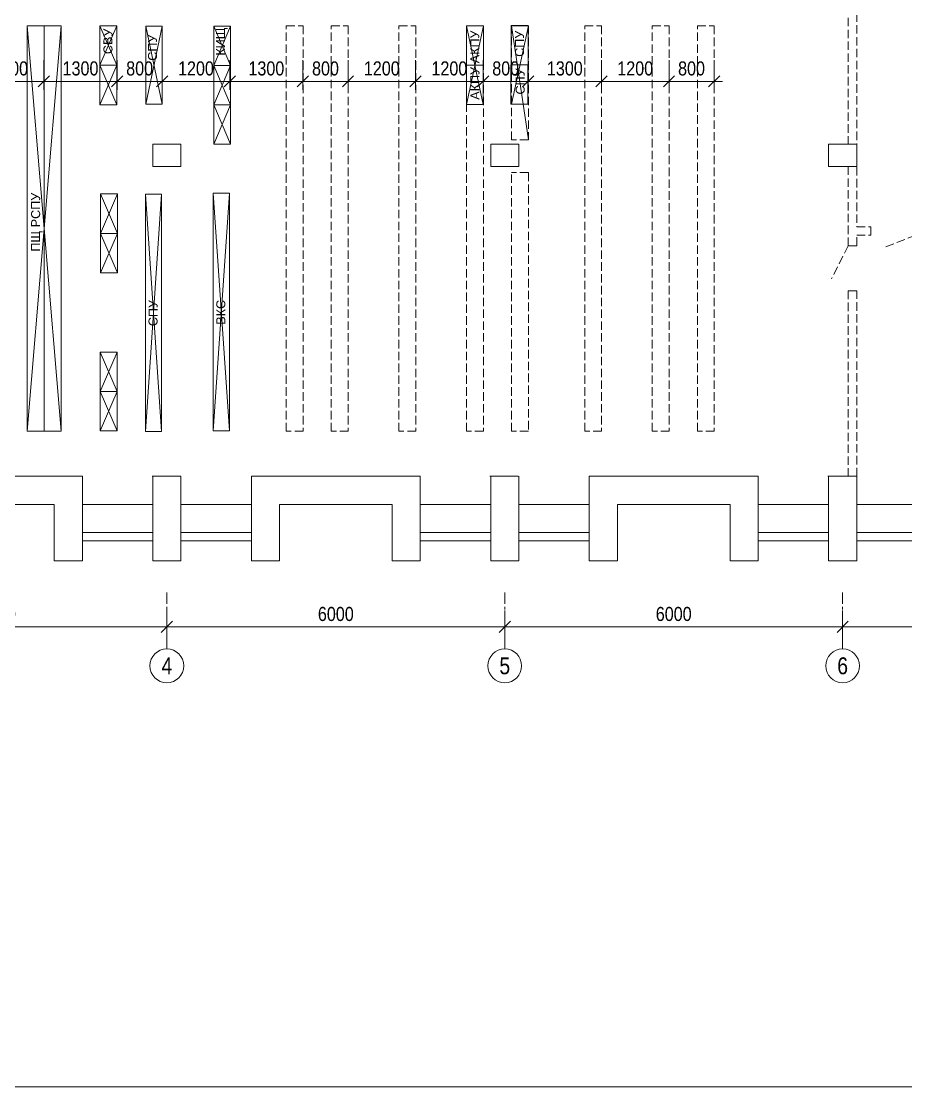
# Model space of a CAD drawing. Header units: millimetres. Extents: x 529148 to 753234, y -6155083 to -118574.
# Drawn here: x 658589 to 674293, y -178724 to -159804 of the extents above; entities that cross this region are included whole.
import ezdxf
from ezdxf.enums import TextEntityAlignment as Align

# ---------------------------------------------------------------- set-up
doc = ezdxf.new("R2010")
doc.units = ezdxf.units.MM
for name, pattern in [('GOST2.303 4', [7, 5, -2, 0]), ('ГОСТ 2.303 4', [7, 5, -2, 0]), ('осеваяX2', [4, 2.5, -0.5, 0.5, -0.5])]:
    doc.linetypes.add(name, pattern=pattern)
for name, color, linetype, lineweight in [('оборудование', 7, 'Continuous', 60), ('Размеры план', 5, 'Continuous', 5), ('Стены', 250, 'Continuous', 20)]:
    doc.layers.add(name, color=color, linetype=linetype, lineweight=lineweight)
doc.layers.add('Оси здания', color=6, linetype='Continuous')
doc.styles.add('17_Standard 2.5', font='ARIALN.TTF', dxfattribs={"height": 250})
doc.styles.add('Arial Cyr', font='arial.ttf')
doc.styles.get("Standard").update_dxf_attribs({"font": 'ARIALN.TTF', "height": 3})
doc.dimstyles.get("Standard").update_dxf_attribs({"dimtxt": 2.5, "dimasz": 2, "dimexe": 1.5, "dimexo": 3, "dimgap": 1, "dimtad": 1, "dimtoh": 1, "dimdec": 0, "dimrnd": 1, "dimzin": 0, "dimdsep": 46, "dimtxsty": '17_Standard 2.5', "dimblk": 'OBLIQUE', "dimcen": 2, "dimdle": 1.5, "dimclrd": 5, "dimclre": 5, "dimclrt": 5, "dimadec": 0, "dimazin": 0, "dimtfac": 1, "dimtdec": 0, "dimtofl": 0, "dimtmove": 0, "dimatfit": 3, "dimldrblk": 'OBLIQUE', "dimfxl": 1, "dimtolj": 1, "dimtzin": 0, "dimlwd": 5, "dimlwe": 5, "dimarcsym": 0})

# ---------------------------------------------------------------- blocks, each defined once
blk = doc.blocks.new('*U65')
at = {"layer": 'Оси здания', "linetype": 'осеваяX2', "lineweight": 5}
blk.add_line((0, -10), (0, 0), dxfattribs=at)
at = {"layer": 'Оси здания', "lineweight": 5}
blk.add_circle((0, -13), 3, dxfattribs=at)
at = {"layer": 'Оси здания', "linetype": 'ByBlock', "lineweight": 5}
blk.add_attdef('ОСЬ', text='', height=3, rotation=360, dxfattribs=at).set_placement((0, -13), align=Align.MIDDLE_CENTER)
blk = doc.blocks.new('_Oblique')
at = {"color": 0, "linetype": 'ByBlock', "lineweight": -2}
blk.add_line((-0.5, -0.5), (0.5, 0.5), dxfattribs=at)
blk = doc.blocks.new('*D438')
at = {"layer": 'Defpoints', "color": 0, "transparency": 16777216}
for p in [(655173.572558, -169966.313389), (661173.572558, -169983.192885), (661173.572558, -170558.000436)]:
    blk.add_point(p, dxfattribs=at)
at = {"layer": 'Стены', "color": 5, "linetype": 'Continuous', "lineweight": 5, "transparency": 16777216}
for p, q in [((655173.572558, -170266.313389), (655173.572558, -170708.000436)), ((661173.572558, -170283.192885), (661173.572558, -170708.000436)), ((655023.572558, -170558.000436), (661323.572558, -170558.000436))]:
    blk.add_line(p, q, dxfattribs=at)
at = {"layer": 'Стены', "color": 5, "lineweight": 5, "transparency": 16777216, "xscale": 200, "yscale": 200, "zscale": 200, "rotation": 180}
blk.add_blockref('_Oblique', (655173.572558, -170558.000436), dxfattribs=at)
at = {"layer": 'Стены', "color": 5, "lineweight": 5, "transparency": 16777216, "xscale": 200, "yscale": 200, "zscale": 200}
blk.add_blockref('_Oblique', (661173.572558, -170558.000436), dxfattribs=at)
at = {"layer": 'Стены', "color": 5, "linetype": 'Continuous', "lineweight": 20, "transparency": 16777216, "insert": (658173.572558, -170330.372808), "char_height": 250, "attachment_point": 5, "style": '17_Standard 2.5'}
blk.add_mtext('\\A1;6000', dxfattribs=at)
blk = doc.blocks.new('*D439')
at = {"layer": 'Defpoints', "color": 0, "transparency": 16777216}
for p in [(661173.572558, -169949.433894), (667173.572558, -169966.313389), (667173.572558, -170558.000436)]:
    blk.add_point(p, dxfattribs=at)
at = {"layer": 'Стены', "color": 5, "linetype": 'Continuous', "lineweight": 5, "transparency": 16777216}
for p, q in [((661173.572558, -170249.433894), (661173.572558, -170708.000436)), ((667173.572558, -170266.313389), (667173.572558, -170708.000436)), ((661023.572558, -170558.000436), (667323.572558, -170558.000436))]:
    blk.add_line(p, q, dxfattribs=at)
at = {"layer": 'Стены', "color": 5, "lineweight": 5, "transparency": 16777216, "xscale": 200, "yscale": 200, "zscale": 200, "rotation": 180}
blk.add_blockref('_Oblique', (661173.572558, -170558.000436), dxfattribs=at)
at = {"layer": 'Стены', "color": 5, "lineweight": 5, "transparency": 16777216, "xscale": 200, "yscale": 200, "zscale": 200}
blk.add_blockref('_Oblique', (667173.572558, -170558.000436), dxfattribs=at)
at = {"layer": 'Стены', "color": 5, "linetype": 'Continuous', "lineweight": 20, "transparency": 16777216, "insert": (664173.572558, -170330.372808), "char_height": 250, "attachment_point": 5, "style": '17_Standard 2.5'}
blk.add_mtext('\\A1;6000', dxfattribs=at)
blk = doc.blocks.new('*D440')
at = {"layer": 'Defpoints', "color": 0, "transparency": 16777216}
for p in [(667173.572558, -169966.313389), (673173.572558, -169983.192885), (673173.572558, -170558.000436)]:
    blk.add_point(p, dxfattribs=at)
at = {"layer": 'Стены', "color": 5, "linetype": 'Continuous', "lineweight": 5, "transparency": 16777216}
for p, q in [((667173.572558, -170266.313389), (667173.572558, -170708.000436)), ((673173.572558, -170283.192885), (673173.572558, -170708.000436)), ((667023.572558, -170558.000436), (673323.572558, -170558.000436))]:
    blk.add_line(p, q, dxfattribs=at)
at = {"layer": 'Стены', "color": 5, "lineweight": 5, "transparency": 16777216, "xscale": 200, "yscale": 200, "zscale": 200, "rotation": 180}
blk.add_blockref('_Oblique', (667173.572558, -170558.000436), dxfattribs=at)
at = {"layer": 'Стены', "color": 5, "lineweight": 5, "transparency": 16777216, "xscale": 200, "yscale": 200, "zscale": 200}
blk.add_blockref('_Oblique', (673173.572558, -170558.000436), dxfattribs=at)
at = {"layer": 'Стены', "color": 5, "linetype": 'Continuous', "lineweight": 20, "transparency": 16777216, "insert": (670173.572558, -170330.372808), "char_height": 250, "attachment_point": 5, "style": '17_Standard 2.5'}
blk.add_mtext('\\A1;6000', dxfattribs=at)
blk = doc.blocks.new('*D441')
at = {"layer": 'Defpoints', "color": 0, "transparency": 16777216}
for p in [(673173.572558, -169966.313389), (679173.572558, -169983.192885), (679173.572558, -170558.000436)]:
    blk.add_point(p, dxfattribs=at)
at = {"layer": 'Стены', "color": 5, "linetype": 'Continuous', "lineweight": 5, "transparency": 16777216}
for p, q in [((673173.572558, -170266.313389), (673173.572558, -170708.000436)), ((679173.572558, -170283.192885), (679173.572558, -170708.000436)), ((673023.572558, -170558.000436), (679323.572558, -170558.000436))]:
    blk.add_line(p, q, dxfattribs=at)
at = {"layer": 'Стены', "color": 5, "lineweight": 5, "transparency": 16777216, "xscale": 200, "yscale": 200, "zscale": 200, "rotation": 180}
blk.add_blockref('_Oblique', (673173.572558, -170558.000436), dxfattribs=at)
at = {"layer": 'Стены', "color": 5, "lineweight": 5, "transparency": 16777216, "xscale": 200, "yscale": 200, "zscale": 200}
blk.add_blockref('_Oblique', (679173.572558, -170558.000436), dxfattribs=at)
at = {"layer": 'Стены', "color": 5, "linetype": 'Continuous', "lineweight": 20, "transparency": 16777216, "insert": (676173.572558, -170330.372808), "char_height": 250, "attachment_point": 5, "style": '17_Standard 2.5'}
blk.add_mtext('\\A1;6000', dxfattribs=at)
blk = doc.blocks.new('*D474')
at = {"layer": 'Defpoints', "color": 0, "linetype": 'Continuous', "lineweight": 20, "transparency": 16777216}
for p in [(660290, -160193), (661090, -160193), (661090, -160870)]:
    blk.add_point(p, dxfattribs=at)
at = {"layer": 'Стены', "color": 5, "linetype": 'Continuous', "lineweight": 5, "transparency": 16777216}
for p, q in [((660290, -160493), (660290, -161020)), ((661090, -160493), (661090, -161020)), ((660140, -160870), (661240, -160870))]:
    blk.add_line(p, q, dxfattribs=at)
at = {"layer": 'Стены', "color": 5, "linetype": 'Continuous', "lineweight": 5, "transparency": 16777216, "xscale": 200, "yscale": 200, "zscale": 200, "rotation": 180}
blk.add_blockref('_Oblique', (660290, -160870), dxfattribs=at)
at = {"layer": 'Стены', "color": 5, "linetype": 'Continuous', "lineweight": 5, "transparency": 16777216, "xscale": 200, "yscale": 200, "zscale": 200}
blk.add_blockref('_Oblique', (661090, -160870), dxfattribs=at)
at = {"layer": 'Стены', "color": 5, "linetype": 'Continuous', "lineweight": 20, "transparency": 16777216, "insert": (660690, -160642), "char_height": 250, "attachment_point": 5, "style": '17_Standard 2.5'}
blk.add_mtext('\\A1;800', dxfattribs=at)
blk = doc.blocks.new('*D475')
at = {"layer": 'Defpoints', "color": 0, "linetype": 'Continuous', "lineweight": 20, "transparency": 16777216}
for p in [(661090, -160193), (662290, -160193), (662290, -160870)]:
    blk.add_point(p, dxfattribs=at)
at = {"layer": 'Стены', "color": 5, "linetype": 'Continuous', "lineweight": 5, "transparency": 16777216}
for p, q in [((661090, -160493), (661090, -161020)), ((662290, -160493), (662290, -161020)), ((660940, -160870), (662440, -160870))]:
    blk.add_line(p, q, dxfattribs=at)
at = {"layer": 'Стены', "color": 5, "linetype": 'Continuous', "lineweight": 5, "transparency": 16777216, "xscale": 200, "yscale": 200, "zscale": 200, "rotation": 180}
blk.add_blockref('_Oblique', (661090, -160870), dxfattribs=at)
at = {"layer": 'Стены', "color": 5, "linetype": 'Continuous', "lineweight": 5, "transparency": 16777216, "xscale": 200, "yscale": 200, "zscale": 200}
blk.add_blockref('_Oblique', (662290, -160870), dxfattribs=at)
at = {"layer": 'Стены', "color": 5, "linetype": 'Continuous', "lineweight": 20, "transparency": 16777216, "insert": (661690, -160642), "char_height": 250, "attachment_point": 5, "style": '17_Standard 2.5'}
blk.add_mtext('\\A1;1200', dxfattribs=at)
blk = doc.blocks.new('*D476')
at = {"layer": 'Defpoints', "color": 0, "linetype": 'Continuous', "lineweight": 20, "transparency": 16777216}
for p in [(665590, -160193), (666790, -160193), (666790, -160870)]:
    blk.add_point(p, dxfattribs=at)
at = {"layer": 'Стены', "color": 5, "linetype": 'Continuous', "lineweight": 5, "transparency": 16777216}
for p, q in [((665590, -160493), (665590, -161020)), ((666790, -160493), (666790, -161020)), ((665440, -160870), (666940, -160870))]:
    blk.add_line(p, q, dxfattribs=at)
at = {"layer": 'Стены', "color": 5, "linetype": 'Continuous', "lineweight": 5, "transparency": 16777216, "xscale": 200, "yscale": 200, "zscale": 200, "rotation": 180}
blk.add_blockref('_Oblique', (665590, -160870), dxfattribs=at)
at = {"layer": 'Стены', "color": 5, "linetype": 'Continuous', "lineweight": 5, "transparency": 16777216, "xscale": 200, "yscale": 200, "zscale": 200}
blk.add_blockref('_Oblique', (666790, -160870), dxfattribs=at)
at = {"layer": 'Стены', "color": 5, "linetype": 'Continuous', "lineweight": 20, "transparency": 16777216, "insert": (666190, -160642), "char_height": 250, "attachment_point": 5, "style": '17_Standard 2.5'}
blk.add_mtext('\\A1;1200', dxfattribs=at)
blk = doc.blocks.new('*D477')
at = {"layer": 'Defpoints', "color": 0, "linetype": 'Continuous', "lineweight": 20, "transparency": 16777216}
for p in [(664390, -160193), (665590, -160193), (665590, -160870)]:
    blk.add_point(p, dxfattribs=at)
at = {"layer": 'Стены', "color": 5, "linetype": 'Continuous', "lineweight": 5, "transparency": 16777216}
for p, q in [((664390, -160493), (664390, -161020)), ((665590, -160493), (665590, -161020)), ((664240, -160870), (665740, -160870))]:
    blk.add_line(p, q, dxfattribs=at)
at = {"layer": 'Стены', "color": 5, "linetype": 'Continuous', "lineweight": 5, "transparency": 16777216, "xscale": 200, "yscale": 200, "zscale": 200, "rotation": 180}
blk.add_blockref('_Oblique', (664390, -160870), dxfattribs=at)
at = {"layer": 'Стены', "color": 5, "linetype": 'Continuous', "lineweight": 5, "transparency": 16777216, "xscale": 200, "yscale": 200, "zscale": 200}
blk.add_blockref('_Oblique', (665590, -160870), dxfattribs=at)
at = {"layer": 'Стены', "color": 5, "linetype": 'Continuous', "lineweight": 20, "transparency": 16777216, "insert": (664990, -160642), "char_height": 250, "attachment_point": 5, "style": '17_Standard 2.5'}
blk.add_mtext('\\A1;1200', dxfattribs=at)
blk = doc.blocks.new('*D478')
at = {"layer": 'Defpoints', "color": 0, "linetype": 'Continuous', "lineweight": 20, "transparency": 16777216}
for p in [(663590, -160193), (664390, -160193), (664390, -160870)]:
    blk.add_point(p, dxfattribs=at)
at = {"layer": 'Стены', "color": 5, "linetype": 'Continuous', "lineweight": 5, "transparency": 16777216}
for p, q in [((663590, -160493), (663590, -161020)), ((664390, -160493), (664390, -161020)), ((663440, -160870), (664540, -160870))]:
    blk.add_line(p, q, dxfattribs=at)
at = {"layer": 'Стены', "color": 5, "linetype": 'Continuous', "lineweight": 5, "transparency": 16777216, "xscale": 200, "yscale": 200, "zscale": 200, "rotation": 180}
blk.add_blockref('_Oblique', (663590, -160870), dxfattribs=at)
at = {"layer": 'Стены', "color": 5, "linetype": 'Continuous', "lineweight": 5, "transparency": 16777216, "xscale": 200, "yscale": 200, "zscale": 200}
blk.add_blockref('_Oblique', (664390, -160870), dxfattribs=at)
at = {"layer": 'Стены', "color": 5, "linetype": 'Continuous', "lineweight": 20, "transparency": 16777216, "insert": (663990, -160642), "char_height": 250, "attachment_point": 5, "style": '17_Standard 2.5'}
blk.add_mtext('\\A1;800', dxfattribs=at)
blk = doc.blocks.new('*D479')
at = {"layer": 'Defpoints', "color": 0, "linetype": 'Continuous', "lineweight": 20, "transparency": 16777216}
for p in [(662290, -160193), (663590, -160193), (663590, -160870)]:
    blk.add_point(p, dxfattribs=at)
at = {"layer": 'Стены', "color": 5, "linetype": 'Continuous', "lineweight": 5, "transparency": 16777216}
for p, q in [((662290, -160493), (662290, -161020)), ((663590, -160493), (663590, -161020)), ((662140, -160870), (663740, -160870))]:
    blk.add_line(p, q, dxfattribs=at)
at = {"layer": 'Стены', "color": 5, "linetype": 'Continuous', "lineweight": 5, "transparency": 16777216, "xscale": 200, "yscale": 200, "zscale": 200, "rotation": 180}
blk.add_blockref('_Oblique', (662290, -160870), dxfattribs=at)
at = {"layer": 'Стены', "color": 5, "linetype": 'Continuous', "lineweight": 5, "transparency": 16777216, "xscale": 200, "yscale": 200, "zscale": 200}
blk.add_blockref('_Oblique', (663590, -160870), dxfattribs=at)
at = {"layer": 'Стены', "color": 5, "linetype": 'Continuous', "lineweight": 20, "transparency": 16777216, "insert": (662940, -160642), "char_height": 250, "attachment_point": 5, "style": '17_Standard 2.5'}
blk.add_mtext('\\A1;1300', dxfattribs=at)
blk = doc.blocks.new('*D480')
at = {"layer": 'Defpoints', "color": 0, "linetype": 'Continuous', "lineweight": 20, "transparency": 16777216}
for p in [(666790, -160193), (667590, -160193), (667590, -160870)]:
    blk.add_point(p, dxfattribs=at)
at = {"layer": 'Стены', "color": 5, "linetype": 'Continuous', "lineweight": 5, "transparency": 16777216}
for p, q in [((666790, -160493), (666790, -161020)), ((667590, -160493), (667590, -161020)), ((666640, -160870), (667740, -160870))]:
    blk.add_line(p, q, dxfattribs=at)
at = {"layer": 'Стены', "color": 5, "linetype": 'Continuous', "lineweight": 5, "transparency": 16777216, "xscale": 200, "yscale": 200, "zscale": 200, "rotation": 180}
blk.add_blockref('_Oblique', (666790, -160870), dxfattribs=at)
at = {"layer": 'Стены', "color": 5, "linetype": 'Continuous', "lineweight": 5, "transparency": 16777216, "xscale": 200, "yscale": 200, "zscale": 200}
blk.add_blockref('_Oblique', (667590, -160870), dxfattribs=at)
at = {"layer": 'Стены', "color": 5, "linetype": 'Continuous', "lineweight": 20, "transparency": 16777216, "insert": (667190, -160642), "char_height": 250, "attachment_point": 5, "style": '17_Standard 2.5'}
blk.add_mtext('\\A1;800', dxfattribs=at)
blk = doc.blocks.new('*D481')
at = {"layer": 'Defpoints', "color": 0, "linetype": 'Continuous', "lineweight": 20, "transparency": 16777216}
for p in [(668890, -160193), (670090, -160193), (670090, -160870)]:
    blk.add_point(p, dxfattribs=at)
at = {"layer": 'Стены', "color": 5, "linetype": 'Continuous', "lineweight": 5, "transparency": 16777216}
for p, q in [((668890, -160493), (668890, -161020)), ((670090, -160493), (670090, -161020)), ((668740, -160870), (670240, -160870))]:
    blk.add_line(p, q, dxfattribs=at)
at = {"layer": 'Стены', "color": 5, "linetype": 'Continuous', "lineweight": 5, "transparency": 16777216, "xscale": 200, "yscale": 200, "zscale": 200, "rotation": 180}
blk.add_blockref('_Oblique', (668890, -160870), dxfattribs=at)
at = {"layer": 'Стены', "color": 5, "linetype": 'Continuous', "lineweight": 5, "transparency": 16777216, "xscale": 200, "yscale": 200, "zscale": 200}
blk.add_blockref('_Oblique', (670090, -160870), dxfattribs=at)
at = {"layer": 'Стены', "color": 5, "linetype": 'Continuous', "lineweight": 20, "transparency": 16777216, "insert": (669490, -160642), "char_height": 250, "attachment_point": 5, "style": '17_Standard 2.5'}
blk.add_mtext('\\A1;1200', dxfattribs=at)
blk = doc.blocks.new('*D482')
at = {"layer": 'Defpoints', "color": 0, "linetype": 'Continuous', "lineweight": 20, "transparency": 16777216}
for p in [(670090, -160193), (670890, -160193), (670890, -160870)]:
    blk.add_point(p, dxfattribs=at)
at = {"layer": 'Стены', "color": 5, "linetype": 'Continuous', "lineweight": 5, "transparency": 16777216}
for p, q in [((670090, -160493), (670090, -161020)), ((670890, -160493), (670890, -161020)), ((669940, -160870), (671040, -160870))]:
    blk.add_line(p, q, dxfattribs=at)
at = {"layer": 'Стены', "color": 5, "linetype": 'Continuous', "lineweight": 5, "transparency": 16777216, "xscale": 200, "yscale": 200, "zscale": 200, "rotation": 180}
blk.add_blockref('_Oblique', (670090, -160870), dxfattribs=at)
at = {"layer": 'Стены', "color": 5, "linetype": 'Continuous', "lineweight": 5, "transparency": 16777216, "xscale": 200, "yscale": 200, "zscale": 200}
blk.add_blockref('_Oblique', (670890, -160870), dxfattribs=at)
at = {"layer": 'Стены', "color": 5, "linetype": 'Continuous', "lineweight": 20, "transparency": 16777216, "insert": (670490, -160642), "char_height": 250, "attachment_point": 5, "style": '17_Standard 2.5'}
blk.add_mtext('\\A1;800', dxfattribs=at)
blk = doc.blocks.new('*D483')
at = {"layer": 'Defpoints', "color": 0, "linetype": 'Continuous', "lineweight": 20, "transparency": 16777216}
for p in [(667590, -160193), (668890, -160193), (668890, -160870)]:
    blk.add_point(p, dxfattribs=at)
at = {"layer": 'Стены', "color": 5, "linetype": 'Continuous', "lineweight": 5, "transparency": 16777216}
for p, q in [((667590, -160493), (667590, -161020)), ((668890, -160493), (668890, -161020)), ((667440, -160870), (669040, -160870))]:
    blk.add_line(p, q, dxfattribs=at)
at = {"layer": 'Стены', "color": 5, "linetype": 'Continuous', "lineweight": 5, "transparency": 16777216, "xscale": 200, "yscale": 200, "zscale": 200, "rotation": 180}
blk.add_blockref('_Oblique', (667590, -160870), dxfattribs=at)
at = {"layer": 'Стены', "color": 5, "linetype": 'Continuous', "lineweight": 5, "transparency": 16777216, "xscale": 200, "yscale": 200, "zscale": 200}
blk.add_blockref('_Oblique', (668890, -160870), dxfattribs=at)
at = {"layer": 'Стены', "color": 5, "linetype": 'Continuous', "lineweight": 20, "transparency": 16777216, "insert": (668240, -160642), "char_height": 250, "attachment_point": 5, "style": '17_Standard 2.5'}
blk.add_mtext('\\A1;1300', dxfattribs=at)
blk = doc.blocks.new('*D485')
at = {"layer": 'Defpoints', "color": 0, "linetype": 'Continuous', "lineweight": 20, "transparency": 16777216}
for p in [(657790, -160193), (658990, -160193), (658990, -160870)]:
    blk.add_point(p, dxfattribs=at)
at = {"layer": 'Стены', "color": 5, "linetype": 'Continuous', "lineweight": 5, "transparency": 16777216}
for p, q in [((657790, -160493), (657790, -161020)), ((658990, -160493), (658990, -161020)), ((657640, -160870), (659140, -160870))]:
    blk.add_line(p, q, dxfattribs=at)
at = {"layer": 'Стены', "color": 5, "linetype": 'Continuous', "lineweight": 5, "transparency": 16777216, "xscale": 200, "yscale": 200, "zscale": 200, "rotation": 180}
blk.add_blockref('_Oblique', (657790, -160870), dxfattribs=at)
at = {"layer": 'Стены', "color": 5, "linetype": 'Continuous', "lineweight": 5, "transparency": 16777216, "xscale": 200, "yscale": 200, "zscale": 200}
blk.add_blockref('_Oblique', (658990, -160870), dxfattribs=at)
at = {"layer": 'Стены', "color": 5, "linetype": 'Continuous', "lineweight": 20, "transparency": 16777216, "insert": (658390, -160642), "char_height": 250, "attachment_point": 5, "style": '17_Standard 2.5'}
blk.add_mtext('\\A1;1200', dxfattribs=at)
blk = doc.blocks.new('*D486')
at = {"layer": 'Defpoints', "color": 0, "linetype": 'Continuous', "lineweight": 20, "transparency": 16777216}
for p in [(658990, -160193), (660290, -160193), (660290, -160870)]:
    blk.add_point(p, dxfattribs=at)
at = {"layer": 'Стены', "color": 5, "linetype": 'Continuous', "lineweight": 5, "transparency": 16777216}
for p, q in [((658990, -160493), (658990, -161020)), ((660290, -160493), (660290, -161020)), ((658840, -160870), (660440, -160870))]:
    blk.add_line(p, q, dxfattribs=at)
at = {"layer": 'Стены', "color": 5, "linetype": 'Continuous', "lineweight": 5, "transparency": 16777216, "xscale": 200, "yscale": 200, "zscale": 200, "rotation": 180}
blk.add_blockref('_Oblique', (658990, -160870), dxfattribs=at)
at = {"layer": 'Стены', "color": 5, "linetype": 'Continuous', "lineweight": 5, "transparency": 16777216, "xscale": 200, "yscale": 200, "zscale": 200}
blk.add_blockref('_Oblique', (660290, -160870), dxfattribs=at)
at = {"layer": 'Стены', "color": 5, "linetype": 'Continuous', "lineweight": 20, "transparency": 16777216, "insert": (659640, -160642), "char_height": 250, "attachment_point": 5, "style": '17_Standard 2.5'}
blk.add_mtext('\\A1;1300', dxfattribs=at)

msp = doc.modelspace()

# ---------------------------------------------------------------- linework, layer by layer
at = {"layer": 'оборудование', "linetype": 'Continuous', "lineweight": 20}
for p, q in [((667586.8, -159875.5), (667586.8, -160575.5)), ((658693.6, -167082.6), (659293.6, -159882.6)), ((659293.6, -159882.6), (658693.6, -159882.6)), ((658693.6, -159882.6), (659293.6, -167082.6)), ((660284.1, -159885.2), (659984.1, -159885.2)), ((659984.1, -159885.2), (660284.1, -160584.7)), ((659984.6, -160584.7), (660284.1, -159885.2)), ((660284.1, -159885.2), (660284.1, -160585.2)), ((660801.7, -161275.1), (661090.3, -159890.9)), ((661090.3, -159890.9), (660801.7, -159890.9)), ((660801.7, -159890.9), (661090.3, -161275.1)), ((662005.3, -159887.4), (662305.3, -160586.9)), ((662005.8, -160586.9), (662305.3, -159887.4)), ((662305.3, -159887.4), (662305.3, -160587.4)), ((666493.6, -161280.9), (666793.6, -159882.6)), ((666793.6, -159882.6), (666493.6, -159882.6)), ((666493.6, -159882.6), (666791.3, -161280.9)), ((666794.7, -159881.7), (666794.7, -160581.7)), ((667293.6, -161274.6), (667593.6, -159882.6)), ((667593.6, -159882.6), (667293.6, -159882.6)), ((667293.6, -159882.6), (667593.6, -161908.7)), ((659984.6, -161284.7), (660284.6, -160584.7)), ((660284.6, -161284.7), (659984.6, -160584.7)), ((660284.6, -160584.7), (660284.6, -161284.7)), ((662005.8, -161286.9), (662305.8, -160586.9)), ((662305.8, -161286.9), (662005.8, -160586.9)), ((662305.3, -160586.9), (662005.8, -160586.9)), ((662305.8, -160586.9), (662305.8, -161286.9)), ((666791.3, -160580.9), (666791.3, -161280.9)), ((667583.4, -160574.6), (667583.4, -161274.6)), ((662006, -161986.8), (662306, -161286.8)), ((662306, -161986.8), (662006, -161286.8)), ((662306, -161286.8), (662306, -161986.8)), ((659995, -163569.7), (660295, -162869.7)), ((660295, -163569.7), (659995, -162869.7)), ((660295, -162869.7), (660295, -163569.7)), ((660792.1, -167090.4), (661080.6, -162870.7)), ((661080.6, -162870.7), (660792.1, -162870.7)), ((660792.1, -162870.7), (661080.6, -167090.4)), ((661995.4, -167076.2), (662284, -162856.5)), ((662284, -162856.5), (661995.4, -162856.5)), ((661995.4, -162856.5), (662284, -167076.2)), ((659995.5, -164269.1), (660295.5, -163569.1)), ((660295.5, -164269.1), (659995.5, -163569.1)), ((660295.5, -163569.1), (660295.5, -164269.1)), ((659989, -166378), (660289, -165678)), ((660289, -166378), (659989, -165678)), ((660289, -165678), (660289, -166378)), ((659989.5, -167077.5), (660289.5, -166377.5)), ((660289.5, -167077.5), (659989.5, -166377.5)), ((660289.5, -166377.5), (660289.5, -167077.5))]:
    msp.add_line(p, q, dxfattribs=at)
at = {"layer": 'оборудование', "color": 0, "linetype": 'Continuous', "lineweight": 20}
msp.add_lwpolyline([(578214.7, -118573.5), (753234.4, -118573.5), (753234.4, -178723.9), (578214.7, -178723.9)], close=True, dxfattribs=at)
at = {"layer": 'оборудование', "linetype": 'Continuous', "lineweight": 20}
for points in [[(658693.6, -159882.6), (658993.6, -159882.6), (658993.6, -167082.6), (658693.6, -167082.6)], [(658993.6, -159882.6), (659293.6, -159882.6), (659293.6, -167082.6), (658993.6, -167082.6)], [(661090.3, -159890.9), (660801.7, -159890.9), (660801.7, -161275.1), (661090.3, -161275.1)], [(661080.6, -167090.4), (660792.1, -167090.4), (660792.1, -162870.7), (661080.6, -162870.7)], [(662284, -167076.2), (661995.4, -167076.2), (661995.4, -162856.5), (662284, -162856.5)]]:
    msp.add_lwpolyline(points, close=True, dxfattribs=at)
at = {"layer": 'Размеры план', "color": 0, "linetype": 'ГОСТ 2.303 4', "lineweight": 20, "ltscale": 30}
for p, q in [((673423.6, -153152.6), (673423.6, -163452.6)), ((673273.6, -156382.6), (673273.6, -161982.6)), ((673273.6, -162382.6), (673273.6, -163789.7)), ((673423.6, -163452.6), (673672.6, -163452.6)), ((673672.6, -163452.6), (673672.6, -163602.6)), ((673423.6, -163602.6), (673672.6, -163602.6)), ((673423.6, -163789.7), (673423.6, -163602.6)), ((674472.6, -163602.6), (673910.3, -163823.6)), ((673273.6, -163789.7), (672976, -164379.3)), ((673423.6, -163789.7), (673273.6, -163789.7)), ((673423.6, -164589.7), (673273.6, -164589.7)), ((673273.6, -164589.7), (673273.6, -167882.6)), ((673423.6, -167882.6), (673423.6, -164589.7))]:
    msp.add_line(p, q, dxfattribs=at)
at = {"layer": 'Размеры план', "color": 0, "linetype": 'Continuous', "lineweight": 20}
for p, q in [((667586.8, -159875.5), (667286.8, -159875.5)), ((667286.8, -160575.5), (667286.8, -159875.5)), ((667586.8, -160575.5), (667586.8, -159875.5)), ((660284.1, -159885.2), (659984.1, -159885.2)), ((659984.1, -160585.2), (659984.1, -159885.2)), ((660284.1, -160585.2), (660284.1, -159885.2)), ((662305.3, -159887.4), (662005.3, -159887.4)), ((662005.3, -160587.4), (662005.3, -159887.4)), ((662305.3, -160587.4), (662305.3, -159887.4)), ((666794.7, -159881.7), (666494.7, -159881.7)), ((666494.7, -160581.7), (666494.7, -159881.7)), ((666794.7, -160581.7), (666794.7, -159881.7)), ((660284.6, -160584.7), (659984.6, -160584.7)), ((659984.6, -161284.7), (659984.6, -160584.7)), ((660284.6, -161284.7), (660284.6, -160584.7)), ((662305.8, -160586.9), (662005.8, -160586.9)), ((662005.8, -161286.9), (662005.8, -160586.9)), ((662305.8, -161286.9), (662305.8, -160586.9)), ((666791.3, -160580.9), (666491.3, -160580.9)), ((666491.3, -161280.9), (666491.3, -160580.9)), ((666794.7, -160581.7), (666494.7, -160581.7)), ((666791.3, -161280.9), (666791.3, -160580.9)), ((667583.4, -160574.6), (667283.4, -160574.6)), ((667283.4, -161274.6), (667283.4, -160574.6)), ((667586.8, -160575.5), (667286.8, -160575.5)), ((667583.4, -161274.6), (667583.4, -160574.6)), ((660284.6, -161284.7), (659984.6, -161284.7)), ((662305.8, -161286.9), (662005.8, -161286.9)), ((662306, -161286.8), (662006, -161286.8)), ((662006, -161986.8), (662006, -161286.8)), ((662306, -161986.8), (662306, -161286.8)), ((666791.3, -161280.9), (666491.3, -161280.9)), ((667583.4, -161274.6), (667283.4, -161274.6)), ((662306, -161986.8), (662006, -161986.8)), ((660295, -162869.7), (659995, -162869.7)), ((659995, -163569.7), (659995, -162869.7)), ((660295, -163569.7), (660295, -162869.7)), ((660295.5, -163569.1), (659995.5, -163569.1)), ((659995.5, -164269.1), (659995.5, -163569.1)), ((660295.5, -164269.1), (660295.5, -163569.1)), ((660295.5, -164269.1), (659995.5, -164269.1)), ((660289, -165678), (659989, -165678)), ((659989, -166378), (659989, -165678)), ((660289, -166378), (660289, -165678)), ((660289.5, -166377.5), (659989.5, -166377.5)), ((659989.5, -167077.5), (659989.5, -166377.5)), ((660289.5, -167077.5), (660289.5, -166377.5)), ((660289.5, -167077.5), (659989.5, -167077.5))]:
    msp.add_line(p, q, dxfattribs=at)
at = {"layer": 'Размеры план', "color": 0, "linetype": 'GOST2.303 4', "lineweight": 20, "ltscale": 30}
for p, q in [((667593.6, -161908.7), (667293.6, -161908.7)), ((667593.6, -162489.9), (667293.6, -162489.9))]:
    msp.add_line(p, q, dxfattribs=at)
for points in [[(663293.6, -159882.6), (663593.6, -159882.6), (663593.6, -167082.6), (663293.6, -167082.6)], [(664093.6, -159882.6), (664393.6, -159882.6), (664393.6, -167082.6), (664093.6, -167082.6)], [(665293.6, -159882.6), (665593.6, -159882.6), (665593.6, -167082.6), (665293.6, -167082.6)], [(666493.6, -159882.6), (666793.6, -159882.6), (666793.6, -167082.6), (666493.6, -167082.6)], [(668593.6, -159882.6), (668893.6, -159882.6), (668893.6, -167082.6), (668593.6, -167082.6)], [(669793.6, -159882.6), (670093.6, -159882.6), (670093.6, -167082.6), (669793.6, -167082.6)]]:
    msp.add_lwpolyline(points, close=True, dxfattribs=at)
for points in [[(667293.6, -161908.7), (667293.6, -159882.6), (667593.6, -159882.6), (667593.6, -161908.7)], [(667593.6, -162489.9), (667593.6, -167082.6), (667293.6, -167082.6), (667293.6, -162489.9)]]:
    msp.add_lwpolyline(points, dxfattribs=at)
at = {"layer": 'Размеры план', "color": 0, "linetype": 'ГОСТ 2.303 4', "lineweight": 20, "ltscale": 30}
msp.add_lwpolyline([(670593.6, -159882.6), (670893.6, -159882.6), (670893.6, -167082.6), (670593.6, -167082.6)], close=True, dxfattribs=at)
at = {"layer": 'Стены', "color": 0, "linetype": 'Continuous', "lineweight": 20, "ltscale": 100}
for p, q in [((661423.6, -161982.6), (660923.6, -161982.6)), ((660923.6, -162382.6), (660923.6, -161982.6)), ((661423.6, -162382.6), (661423.6, -161982.6)), ((666923.6, -162382.6), (666923.6, -161982.6)), ((667423.6, -161982.6), (666923.6, -161982.6)), ((667423.6, -162382.6), (667423.6, -161982.6)), ((673423.6, -161982.6), (672923.6, -161982.6)), ((672923.6, -162382.6), (672923.6, -161982.6)), ((673423.6, -162382.6), (673423.6, -161982.6)), ((661423.6, -162382.6), (660923.6, -162382.6)), ((667423.6, -162382.6), (666923.6, -162382.6)), ((673423.6, -162382.6), (672923.6, -162382.6)), ((656673.6, -167882.6), (659673.6, -167882.6)), ((659673.6, -167882.6), (659673.6, -169382.6)), ((660910.6, -167882.6), (661410.6, -167882.6)), ((660923.6, -169382.6), (660923.6, -167882.6)), ((660923.6, -167882.6), (661423.6, -167882.6)), ((660923.6, -169382.6), (660923.6, -167882.6)), ((661423.6, -167882.6), (661423.6, -169382.6)), ((662673.6, -169382.6), (662673.6, -167882.6)), ((662673.6, -167882.6), (665673.6, -167882.6)), ((665673.6, -167882.6), (665673.6, -169382.6)), ((666910.6, -167882.6), (667410.6, -167882.6)), ((666923.6, -169382.6), (666923.6, -167882.6)), ((667423.6, -167882.6), (667423.6, -169382.6)), ((668673.6, -169382.6), (668673.6, -167882.6)), ((668673.6, -167882.6), (671673.6, -167882.6)), ((671673.6, -167882.6), (671673.6, -169382.6)), ((672910.6, -167882.6), (673410.6, -167882.6)), ((672923.6, -169382.6), (672923.6, -167882.6)), ((673423.6, -167882.6), (673423.6, -169382.6)), ((659173.6, -168382.6), (657173.6, -168382.6)), ((659173.6, -169382.6), (659173.6, -168382.6)), ((660923.6, -168382.6), (659673.6, -168382.6)), ((662673.6, -168382.6), (661423.6, -168382.6)), ((665173.6, -168382.6), (663173.6, -168382.6)), ((663173.6, -168382.6), (663173.6, -169382.6)), ((664223.6, -168382.6), (663173.6, -168382.6)), ((665173.6, -169382.6), (665173.6, -168382.6)), ((666923.6, -168382.6), (665673.6, -168382.6)), ((668673.6, -168382.6), (667423.6, -168382.6)), ((671173.6, -168382.6), (669173.6, -168382.6)), ((669173.6, -168382.6), (669173.6, -169382.6)), ((670223.6, -168382.6), (669173.6, -168382.6)), ((671173.6, -169382.6), (671173.6, -168382.6)), ((672923.6, -168382.6), (671673.6, -168382.6)), ((674673.6, -168382.6), (673423.6, -168382.6)), ((660923.6, -168882.6), (659673.6, -168882.6)), ((662673.6, -168882.6), (661423.6, -168882.6)), ((666923.6, -168882.6), (665673.6, -168882.6)), ((668673.6, -168882.6), (667423.6, -168882.6)), ((672923.6, -168882.6), (671673.6, -168882.6)), ((674673.6, -168882.6), (673423.6, -168882.6)), ((660923.6, -169032.6), (659673.6, -169032.6)), ((662673.6, -169032.6), (661423.6, -169032.6)), ((666923.6, -169032.6), (665673.6, -169032.6)), ((668673.6, -169032.6), (667423.6, -169032.6)), ((672923.6, -169032.6), (671673.6, -169032.6)), ((674673.6, -169032.6), (673423.6, -169032.6)), ((659673.6, -169382.6), (659173.6, -169382.6)), ((661423.6, -169382.6), (660923.6, -169382.6)), ((661423.6, -169382.6), (660923.6, -169382.6)), ((663173.6, -169382.6), (662673.6, -169382.6)), ((665673.6, -169382.6), (665173.6, -169382.6)), ((667423.6, -169382.6), (666923.6, -169382.6)), ((669173.6, -169382.6), (668673.6, -169382.6)), ((671673.6, -169382.6), (671173.6, -169382.6)), ((673423.6, -169382.6), (672923.6, -169382.6))]:
    msp.add_line(p, q, dxfattribs=at)

# ---------------------------------------------------------------- block references
at = {"layer": 'Размеры план', "linetype": 'ByBlock', "lineweight": 5, "xscale": 100, "yscale": 100, "zscale": 100}
for p, values in [((661173.6, -169949.4), {'ОСЬ': '4'}), ((667173.6, -169949.4), {'ОСЬ': '5'}), ((673173.6, -169949.4), {'ОСЬ': '6'})]:
    msp.add_blockref('*U65', p, dxfattribs=at).add_auto_attribs(values)

# ---------------------------------------------------------------- texts
at = {"layer": 'Стены', "color": 0, "linetype": 'Continuous', "lineweight": 20, "char_height": 160, "width": 1235.359, "attachment_point": 5, "rotation": 90, "style": 'Arial Cyr'}
for s, insert in [('{\\fArial|b0|i0|c204|p34;СВУ}', (660128.4, -160160.1)), ('{\\fArial|b0|i0|c204|p34;СПУ}', (660919.4, -160272.4)), ('{\\fArial|b0|i0|c204|p34;КИЩ}', (662149.6, -160162.3)), ('{\\fArial|b0|i0|c204|p34;АКПУ}', (666640.8, -160257.1)), ('C{\\fArial|b0|i0|c204|p34;ПУ}', (667436.9, -160202.4)), ('{\\fArial|b0|i0|c204|p34;АКПУ}', (666644.8, -160906)), ('C{\\fArial|b0|i0|c204|p34;ПУ}', (667448.5, -160871.8)), ('{\\fArial|b0|i0|c204|p34;ПЩ РСПУ}', (658866.3, -163371.2)), ('{\\fArial|b0|i0|c204|p34;СПУ}', (660929, -164986.2)), ('{\\fArial|b0|i0|c204|p34;ВКС}', (662132.4, -164972))]:
    msp.add_mtext(s, dxfattribs=dict(at, insert=insert))

# ---------------------------------------------------------------- dimensions: what is measured, and where the dimension line sits
at = {"layer": 'Стены', "color": 0, "linetype": 'Continuous', "lineweight": 20}
for base, p1, p2, picture, middle in [((658989.6, -160870.1), (657789.6, -160193.5), (658989.6, -160193.5), '*D485', (658389.6, -160642.4)), ((660289.6, -160870), (658989.6, -160193.5), (660289.6, -160193.5), '*D486', (659639.6, -160642.4)), ((661089.6, -160870.1), (660289.6, -160193.5), (661089.6, -160193.5), '*D474', (660689.6, -160642.4)), ((662289.6, -160870.1), (661089.6, -160193.5), (662289.6, -160193.5), '*D475', (661689.6, -160642.4)), ((663589.6, -160870.1), (662289.6, -160193.5), (663589.6, -160193.5), '*D479', (662939.6, -160642.4)), ((664389.6, -160870.1), (663589.6, -160193.5), (664389.6, -160193.5), '*D478', (663989.6, -160642.4)), ((665589.6, -160870.1), (664389.6, -160193.5), (665589.6, -160193.5), '*D477', (664989.6, -160642.4)), ((666789.6, -160870.1), (665589.6, -160193.5), (666789.6, -160193.5), '*D476', (666189.6, -160642.4)), ((667589.6, -160870.1), (666789.6, -160193.5), (667589.6, -160193.5), '*D480', (667189.6, -160642.4)), ((668889.6, -160870.1), (667589.6, -160193.5), (668889.6, -160193.5), '*D483', (668239.6, -160642.4)), ((670089.6, -160870.1), (668889.6, -160193.5), (670089.6, -160193.5), '*D481', (669489.6, -160642.4)), ((670889.6, -160870.1), (670089.6, -160193.5), (670889.6, -160193.5), '*D482', (670489.6, -160642.4)), ((661173.6, -170558), (655173.6, -169966.3), (661173.6, -169983.2), '*D438', (658173.6, -170330.4)), ((667173.6, -170558), (661173.6, -169949.4), (667173.6, -169966.3), '*D439', (664173.6, -170330.4)), ((673173.6, -170558), (667173.6, -169966.3), (673173.6, -169983.2), '*D440', (670173.6, -170330.4)), ((679173.6, -170558), (673173.6, -169966.3), (679173.6, -169983.2), '*D441', (676173.6, -170330.4))]:
    dim = msp.add_linear_dim(base=base, p1=p1, p2=p2, dimstyle='Standard', override={"dimscale": 100}, dxfattribs=at)
    dim.commit()
    dim.dimension.update_dxf_attribs({"geometry": picture, "text_midpoint": middle})

doc.saveas('drawing.dxf')
